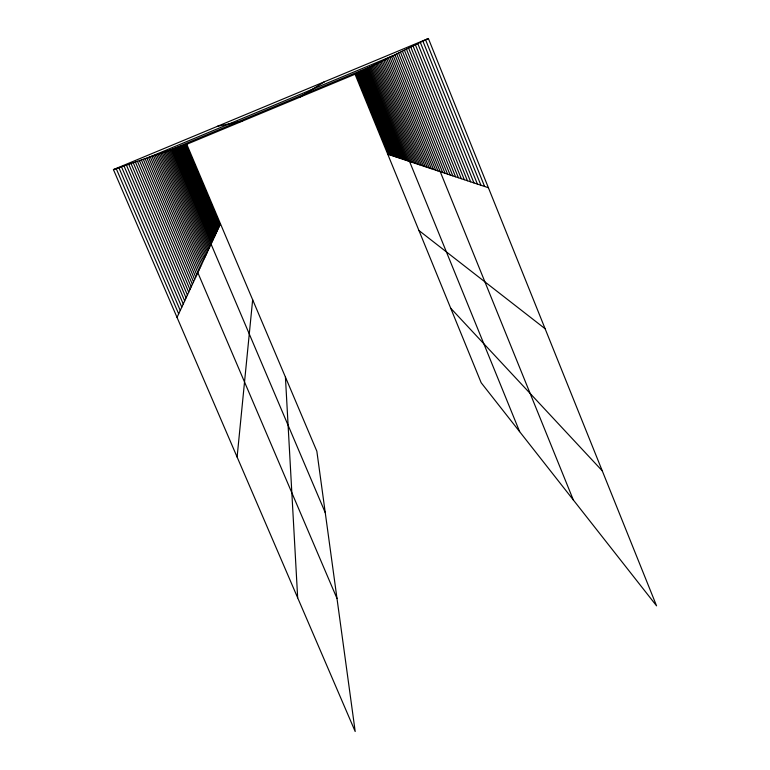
<?xml version="1.0" encoding="UTF-8"?>
<svg xmlns="http://www.w3.org/2000/svg" width="770" height="770" viewBox="0 0 770 770"><rect width="100%" height="100%" fill="white"/><g stroke="black" fill="none" stroke-linecap="round" stroke-linejoin="round"><path stroke-width="1.16" d="M237.112 457.043L252.656 299.751M177.033 317.404L220.48 223.829M299.52 97.347L324.468 81.755M355.047 74.238L428.38 38.5L656.56 605.836L481.173 382.738L355.047 74.238L186.763 144.288L113.44 169.593L355.191 731.5L316.845 451.21L186.763 144.288M113.44 169.593L428.38 38.5M217.39 126.319L242.3 121.169M387.733 154.192L488.401 187.736M418.928 230.499L545.112 328.732M450.7 308.202L602.265 470.845M126.424 165.107L184.694 300.906M123.999 165.945L183.26 303.986M121.496 166.811L181.787 307.172M118.898 167.706L180.257 310.464M116.222 168.63L178.669 313.871M150.294 156.868L198.814 270.491M336.99 598.463L148.61 157.455L393.2 55.642L573.323 499.961M146.877 158.052L196.793 274.851M145.097 158.668L195.734 277.123M143.268 159.294L194.646 279.462M141.372 159.948L193.53 281.868M139.437 160.622L192.385 284.342M137.426 161.315L191.201 286.892M135.366 162.027L189.978 289.53M133.239 162.759L188.717 292.234M131.035 163.519L187.418 295.035M128.763 164.299L186.08 297.923M173.096 148.995L212.347 241.337M172.028 149.37L211.712 242.704M325.258 512.666L170.94 149.746L370.87 66.518L519.635 431.662M169.785 150.14L210.374 245.582M168.601 150.554L209.671 247.093M167.388 150.968L208.959 248.643M166.156 151.392L208.218 250.231M164.886 151.834L207.467 251.848M163.587 152.287L206.697 253.513M162.258 152.739L205.908 255.207M160.892 153.211L205.099 256.949M159.496 153.692L204.271 258.739M158.062 154.192L203.415 260.578M156.589 154.703L202.539 262.454M155.078 155.222L201.644 264.389M153.528 155.752L200.729 266.372M151.931 156.31L199.786 268.403M185.974 144.558L220.008 224.84M185.166 144.837L219.527 225.88M184.348 145.116L219.036 226.929M183.51 145.405L218.536 228.007M182.654 145.703L218.026 229.094M181.778 146.002L217.515 230.211M180.892 146.31L216.986 231.356M179.988 146.618L216.447 232.511M179.064 146.945L215.898 233.695M178.12 147.263L215.331 234.908M177.158 147.599L214.763 236.14M176.176 147.936L214.176 237.401M175.175 148.283L213.579 238.681M174.145 148.639L212.972 239.999M369.783 67.057L408.042 160.959M368.705 67.577L406.57 160.468M367.665 68.087L405.126 159.987M366.636 68.588L403.721 159.515M365.635 69.079L402.335 159.053M364.653 69.56L400.978 158.601M363.69 70.022L399.649 158.158M362.747 70.484L398.35 157.725M361.813 70.936L397.079 157.301M360.909 71.379L395.828 156.888M360.023 71.812L394.606 156.483M359.157 72.236L393.403 156.079M358.3 72.65L392.228 155.684M357.463 73.054L391.073 155.299M356.645 73.458L389.938 154.924M355.836 73.853L388.821 154.558M391.516 56.46L437.938 170.921M389.88 57.259L435.685 170.17M388.292 58.039L433.5 169.448M386.733 58.789L431.364 168.736M385.221 59.531L429.294 168.043M383.749 60.243L427.263 167.369M382.315 60.946L425.29 166.705M380.919 61.629L423.375 166.07M379.552 62.293L421.498 165.444M378.224 62.938L419.669 164.828M376.925 63.573L417.879 164.241M375.654 64.189L416.137 163.654M374.413 64.795L414.433 163.086M373.209 65.383L412.768 162.537M372.025 65.96L411.142 161.989M413.047 45.969L467.448 180.758M410.776 47.076L464.339 179.718M408.581 48.144L461.326 178.717M406.445 49.184L458.41 177.745M404.385 50.194L455.58 176.802M402.383 51.166L452.837 175.887M400.439 52.119L450.171 175.002M398.552 53.034L447.582 174.135M396.714 53.929L445.07 173.298M394.933 54.795L442.625 172.48M425.598 39.857L484.6 186.475M422.913 41.166L480.932 185.252M420.324 42.427L477.39 184.069M417.812 43.649L473.964 182.933M415.396 44.824L470.653 181.826M285.42 377.05L297.672 597.809"/></g></svg>
